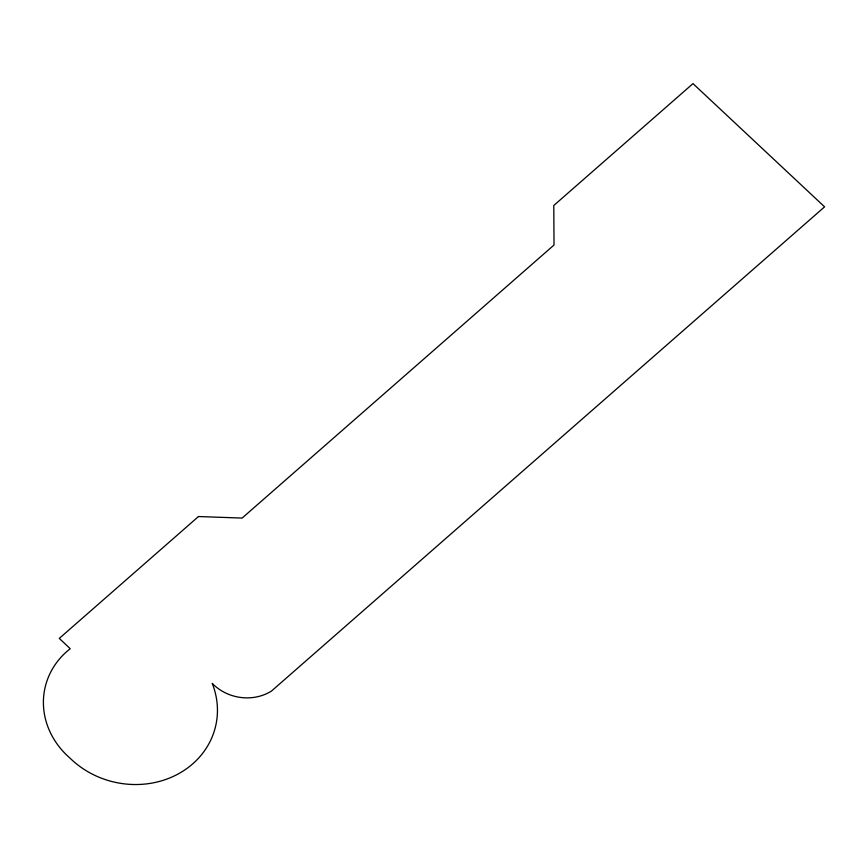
<?xml version="1.0" encoding="UTF-8"?>
<svg xmlns="http://www.w3.org/2000/svg" width="868" height="868" viewBox="0 0 868 868"><rect width="100%" height="100%" fill="white"/><g stroke="black" fill="none" stroke-linecap="round" stroke-linejoin="round"><path stroke-width="1.3" d="M198.49 516.536L59.274 638.414L70.232 648.689A81.993 73.628 12.2 0 0 70.037 758.144A86.03 77.263 12.2 0 0 177.202 774.484A86.03 77.263 12.2 0 0 212.204 683.355A44.68 40.123 12.2 0 0 271.532 691.015L824.6 206.834L693 83.61L553.784 205.488L554.023 245.026L242.118 518.077L198.49 516.536"/></g></svg>
